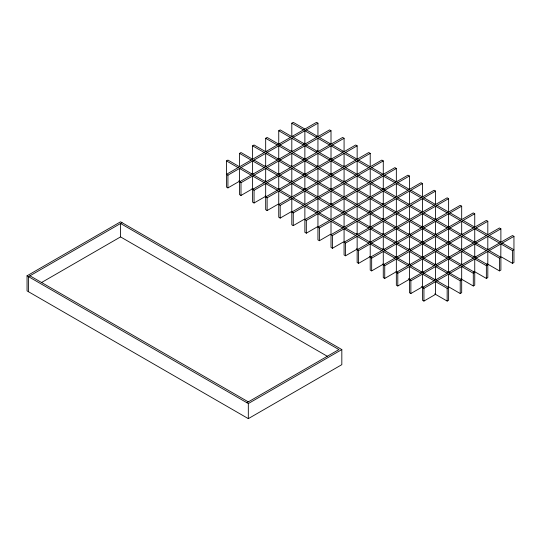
<?xml version="1.0" encoding="UTF-8"?>
<svg xmlns="http://www.w3.org/2000/svg" width="541" height="541" viewBox="0 0 541 541"><rect width="100%" height="100%" fill="white"/><g stroke="black" fill="none" stroke-linecap="round" stroke-linejoin="round"><path stroke-width="0.81" d="M27.05 275.802L120.555 221.824L341.824 349.567L341.824 364.661L248.319 418.639L27.05 290.896L27.05 275.802L248.319 403.552L341.824 349.567M226.476 173.661L226.476 160.92L227.923 160.082L239.541 166.784M239.541 166.114L239.541 153.374L240.995 152.535L252.606 159.243M252.606 158.574L252.606 145.827L254.06 144.988L265.678 151.696M267.139 151.872L265.678 151.027L265.678 138.286L267.126 137.448L278.743 144.156M280.204 144.325L278.743 143.48L278.743 130.739L280.197 129.901L291.809 136.609M293.269 136.785L291.809 135.94L291.809 123.199L293.263 122.361L304.874 129.062M122.002 222.662L28.504 276.64L28.504 291.734M251.159 175.169L239.541 168.461L239.541 181.201L227.923 187.91L226.476 187.071L226.476 174.33L316.492 122.361L317.946 123.199L317.946 135.94L316.492 136.778M41.643 282.47L120.555 236.911L327.231 356.235M226.476 174.33L227.923 175.169L317.946 123.199M303.427 144.319L304.874 143.48L304.874 130.739L316.492 137.448M264.224 182.709L252.606 176.008L252.606 188.748L240.995 195.457L239.541 194.618L239.541 181.871L329.557 129.901L331.011 130.739L331.011 143.48L329.557 144.319M239.541 181.871L240.995 182.709L331.011 130.739M303.427 159.412L304.874 158.574L304.874 145.827L316.492 152.535M316.492 151.865L317.946 151.027L317.946 138.286L329.557 144.988M277.29 190.256L265.678 183.548L265.678 196.295L254.06 202.997L252.606 202.158L252.606 189.418L342.629 137.448L344.076 138.286L344.076 151.027L342.629 151.865M252.606 189.418L254.06 190.256L344.076 138.286M303.427 174.5L304.874 173.661L304.874 160.92L316.492 167.622M316.492 166.953L317.946 166.114L317.946 153.374L329.557 160.082M329.557 159.412L331.011 158.574L331.011 145.827L342.629 152.535M290.355 197.803L278.743 191.095L278.743 203.835L267.126 210.544L265.678 209.705L265.678 196.965L355.694 144.988L357.148 145.827L357.148 158.574M265.678 196.965L267.126 197.803L357.148 145.827M303.427 189.587L304.874 188.748L304.874 176.008L316.492 182.709M303.427 205.343L291.809 198.642L291.809 211.382L280.197 218.084L278.743 217.245L278.743 204.505L368.759 152.535L370.213 153.374L370.213 166.114M278.743 204.505L280.197 205.343L370.213 153.374M316.492 212.89L304.874 206.182L304.874 218.922L293.263 225.631L291.809 224.792L291.809 212.052L381.824 160.082L383.278 160.92L383.278 173.661M291.809 212.052L293.263 212.89L383.278 160.92M329.557 220.43L317.946 213.729L317.946 226.469L306.328 233.178L304.874 232.339L304.874 219.592L394.896 167.622L396.343 168.461L396.343 181.201L394.896 182.04M304.874 219.592L306.328 220.43L396.343 168.461M342.629 227.977L331.011 221.269L331.011 234.01L319.393 240.718L317.946 239.879L317.946 227.139L407.961 175.169L409.415 176.008L409.415 188.748M317.946 227.139L319.393 227.977L409.415 176.008M355.694 235.524L344.076 228.816L344.076 241.556L332.465 248.265L331.011 247.426L331.011 234.686L421.026 182.709L422.48 183.548L422.48 196.295M331.011 234.686L332.465 235.524L422.48 183.548M368.759 243.065L357.148 236.363L357.148 249.103L345.53 255.805L344.076 254.967L344.076 242.226L434.098 190.256L435.546 191.095L435.546 203.835M344.076 242.226L345.53 243.065L435.546 191.095M381.824 250.611L370.213 243.903L370.213 256.644L358.595 263.352L357.148 262.513L357.148 249.773L447.164 197.803L448.617 198.642L448.617 211.382M357.148 249.773L358.595 250.611L448.617 198.642M394.896 258.152L383.278 251.45L383.278 264.191L371.667 270.892L370.213 270.06L370.213 257.313L460.229 205.343L461.683 206.182L461.683 218.922M370.213 257.313L371.667 258.152L461.683 206.182M407.961 265.699L396.343 258.99L396.343 271.731L384.732 278.439L383.278 277.601L383.278 264.86L473.294 212.89L474.748 213.729L474.748 226.469M383.278 264.86L384.732 265.699L474.748 213.729M407.961 265.029L409.415 264.191L409.415 251.45L421.026 258.152M421.026 273.246L409.415 266.537L409.415 279.278L397.797 285.986L396.343 285.148L396.343 272.407L486.366 220.43L487.813 221.269L487.813 234.01M396.343 272.407L397.797 273.246L487.813 221.269M421.026 272.569L422.48 271.731L422.48 258.99L434.098 265.699M434.098 265.029L435.546 264.191L435.546 251.45L447.164 258.152M434.098 280.786L422.48 274.077L422.48 286.825L410.862 293.526L409.415 292.688L409.415 279.947L499.431 227.977L500.885 228.816L500.885 241.556M409.415 279.947L410.862 280.786L500.885 228.816M434.098 280.116L435.546 279.278L435.546 266.537L447.164 273.246M447.164 272.569L448.617 271.731L448.617 258.99L460.229 265.699M434.741 293.898L447.164 301.073L448.617 300.235L448.617 287.494L447.164 288.333L435.546 281.624L435.546 294.365L423.934 301.073L422.48 300.235L422.48 287.494L512.496 235.524L513.95 236.363L513.95 249.103M422.48 287.494L423.934 288.333L513.95 236.363M246.865 402.714L338.916 349.567L120.555 223.501L120.555 236.911M473.294 272.569L474.748 271.731L474.748 258.99L486.366 265.699L487.813 264.86L487.813 277.601L486.366 278.439L473.943 271.264M486.366 265.029L487.813 264.191L487.813 251.45L499.431 258.152L500.885 257.313L500.885 270.06L499.431 270.892L487.008 263.724M448.617 286.825L448.617 274.077L460.229 280.786L461.683 279.947L461.683 292.688L460.229 293.526L448.536 286.777M461.683 279.278L461.683 266.537L473.294 273.246L474.748 272.407L474.748 285.148L473.294 285.986L460.871 278.811M512.496 250.611L513.95 249.773L513.95 262.513L512.496 263.352L500.804 256.603L500.885 243.903L512.496 250.611L512.496 263.352M306.328 129.901L317.946 136.609M319.393 137.448L331.011 144.156M332.465 144.988L344.076 151.696M345.53 152.535L357.148 159.243M358.595 160.082L370.213 166.784M371.667 167.622L383.278 174.33M384.732 175.169L396.343 181.871M397.797 182.709L409.415 189.418M410.862 190.256L422.48 196.965M423.934 197.803L435.546 204.505M437 205.343L448.617 212.052M450.065 212.89L461.683 219.592M463.137 220.43L474.748 227.139M476.202 227.977L487.813 234.686M489.267 235.524L500.885 242.226M502.332 243.065L513.95 249.773M291.809 123.199L303.427 129.901M355.694 160.082L344.076 153.374L344.076 166.114M368.759 167.622L357.148 160.92L357.148 173.661M381.824 175.169L370.213 168.461L370.213 181.201M394.896 182.709L383.278 176.008L383.278 188.748M407.961 190.256L396.343 183.548L396.343 196.295M421.026 197.803L409.415 191.095L409.415 203.835M434.098 205.343L422.48 198.642L422.48 211.382M447.164 212.89L435.546 206.182L435.546 218.922M460.229 220.43L448.617 213.729L448.617 226.469M473.294 227.977L461.683 221.269L461.683 234.01M486.366 235.524L474.748 228.816L474.748 241.556M499.431 243.065L487.813 236.363L487.813 249.103M304.231 143.108L305.692 143.953M317.384 150.702L318.845 151.548M330.537 158.297L331.998 159.142M343.691 165.891L345.158 166.736M382.426 188.254L384.617 189.519M435.038 218.632L436.499 219.477M448.191 226.226L449.652 227.071M461.345 233.82L462.805 234.666M474.498 241.414L475.958 242.26M487.651 249.009L489.111 249.847M293.263 137.448L304.874 144.156M306.328 144.988L317.946 151.696M319.393 152.535L331.011 159.243M332.465 160.082L344.076 166.784M345.53 167.622L357.148 174.33M358.595 175.169L370.213 181.871M371.667 182.709L383.278 189.418M384.732 190.256L396.343 196.965M397.797 197.803L409.415 204.505M410.862 205.343L422.48 212.052M423.934 212.89L435.546 219.592M437 220.43L448.617 227.139M450.065 227.977L461.683 234.686M463.137 235.524L474.748 242.226M476.202 243.065L487.813 249.773M489.267 250.611L500.885 257.313M278.743 130.739L290.355 137.448M303.427 144.988L291.809 138.286L291.809 151.027M342.629 167.622L331.011 160.92L331.011 173.661M355.694 175.169L344.076 168.461L344.076 181.201M368.759 182.709L357.148 176.008L357.148 188.748M381.824 190.256L370.213 183.548L370.213 196.295M394.896 197.803L383.278 191.095L383.278 203.835M407.961 205.343L396.343 198.642L396.343 211.382M421.026 212.89L409.415 206.182L409.415 218.922M434.098 220.43L422.48 213.729L422.48 226.469M447.164 227.977L435.546 221.269L435.546 234.01M460.229 235.524L448.617 228.816L448.617 241.556M473.294 243.065L461.683 236.363L461.683 249.103M486.366 250.611L474.748 243.903L474.748 256.644M291.166 150.655L292.627 151.5M304.319 158.249L305.78 159.095M317.472 165.844L318.933 166.689M330.625 173.438L332.086 174.283M343.778 181.032L345.239 181.877M382.507 203.389L383.975 204.234M421.973 226.172L423.434 227.017M435.126 233.766L436.587 234.611M448.279 241.36L449.74 242.206M461.432 248.955L462.893 249.8M473.855 256.13L476.046 257.394M280.197 144.988L291.809 151.696M293.263 152.535L304.874 159.243M306.328 160.082L317.946 166.784M319.393 167.622L331.011 174.33M332.465 175.169L344.076 181.871M345.53 182.709L357.148 189.418M358.595 190.256L370.213 196.965M371.667 197.803L383.278 204.505M384.732 205.343L396.343 212.052M397.797 212.89L409.415 219.592M410.862 220.43L422.48 227.139M423.934 227.977L435.546 234.686M437 235.524L448.617 242.226M450.065 243.065L461.683 249.773M463.137 250.611L474.748 257.313M476.202 258.152L487.813 264.86M265.678 138.286L277.29 144.988M290.355 152.535L278.743 145.827L278.743 158.574M303.427 160.082L291.809 153.374L291.809 166.114M329.557 175.169L317.946 168.461L317.946 181.201M342.629 182.709L331.011 176.008L331.011 188.748M355.694 190.256L344.076 183.548L344.076 196.295M368.759 197.803L357.148 191.095L357.148 203.835M381.824 205.343L370.213 198.642L370.213 211.382M394.896 212.89L383.278 206.182L383.278 218.922M407.961 220.43L396.343 213.729L396.343 226.469M421.026 227.977L409.415 221.269L409.415 234.01M434.098 235.524L422.48 228.816L422.48 241.556M447.164 243.065L435.546 236.363L435.546 249.103M460.229 250.611L448.617 243.903L448.617 256.644M473.294 258.152L461.683 251.45L461.683 264.191M278.101 158.202L280.292 159.467M291.254 165.796L292.715 166.635M304.407 173.391L305.868 174.229M317.56 180.978L319.021 181.823M330.713 188.572L332.174 189.418M369.442 210.936L370.903 211.781M382.595 218.53L384.056 219.375M408.901 233.719L410.369 234.564M422.054 241.313L423.522 242.158M435.214 248.907L436.675 249.753M448.367 256.502L449.828 257.347M461.52 264.096L462.981 264.941M267.126 152.535L278.743 159.243M280.197 160.082L291.809 166.784M293.263 167.622L304.874 174.33M306.328 175.169L317.946 181.871M319.393 182.709L331.011 189.418M332.465 190.256L344.076 196.965M345.53 197.803L357.148 204.505M358.595 205.343L370.213 212.052M371.667 212.89L383.278 219.592M384.732 220.43L396.343 227.139M397.797 227.977L409.415 234.686M410.862 235.524L422.48 242.226M423.934 243.065L435.546 249.773M437 250.611L448.617 257.313M450.065 258.152L461.683 264.86M463.137 265.699L474.748 272.407M252.606 145.827L264.224 152.535M277.29 160.082L265.678 153.374L265.678 166.114M290.355 167.622L278.743 160.92L278.743 173.661M303.427 175.169L291.809 168.461L291.809 181.201M329.557 190.256L317.946 183.548L317.946 196.295M342.629 197.803L331.011 191.095L331.011 203.835M355.694 205.343L344.076 198.642L344.076 211.382M368.759 212.89L357.148 206.182L357.148 218.922M381.824 220.43L370.213 213.729L370.213 226.469M394.896 227.977L383.278 221.269L383.278 234.01M407.961 235.524L396.343 228.816L396.343 241.556M421.026 243.065L409.415 236.363L409.415 249.103M434.098 250.611L422.48 243.903L422.48 256.644M265.029 165.742L266.49 166.587M278.182 173.336L279.65 174.182M291.342 180.931L292.803 181.776M304.495 188.525L305.956 189.37M317.648 196.119L319.109 196.965M330.801 203.714L332.262 204.559M369.53 226.077L370.991 226.916M382.683 233.671L384.144 234.51M408.989 248.86L410.45 249.699M422.142 256.454L423.603 257.293M435.295 264.049L436.756 264.887M448.448 271.636L449.916 272.481M254.06 160.082L265.678 166.784M267.126 167.622L278.743 174.33M280.197 175.169L291.809 181.871M293.263 182.709L304.874 189.418M306.328 190.256L317.946 196.965M319.393 197.803L331.011 204.505M332.465 205.343L344.076 212.052M345.53 212.89L357.148 219.592M358.595 220.43L370.213 227.139M371.667 227.977L383.278 234.686M384.732 235.524L396.343 242.226M397.797 243.065L409.415 249.773M410.862 250.611L422.48 257.313M423.934 258.152L435.546 264.86M437 265.699L448.617 272.407M450.065 273.246L461.683 279.947M239.541 153.374L251.159 160.082M264.224 167.622L252.606 160.92L252.606 173.661M277.29 175.169L265.678 168.461L265.678 181.201M290.355 182.709L278.743 176.008L278.743 188.748M303.427 190.256L291.809 183.548L291.809 196.295M316.492 197.803L304.874 191.095L304.874 203.835M329.557 205.343L317.946 198.642L317.946 211.382M342.629 212.89L331.011 206.182L331.011 218.922M355.694 220.43L344.076 213.729L344.076 226.469M368.759 227.977L357.148 221.269L357.148 234.01M381.824 235.524L370.213 228.816L370.213 241.556M394.896 243.065L383.278 236.363L383.278 249.103M407.961 250.611L396.343 243.903L396.343 256.644M251.964 173.289L253.425 174.134M265.117 180.883L266.578 181.722M278.27 188.478L279.731 189.316M356.465 233.617L357.926 234.463M369.618 241.212L371.079 242.057M382.771 248.806L384.232 249.651M395.924 256.4L397.385 257.245M409.077 263.994L410.538 264.84M422.23 271.589L423.691 272.434M435.383 279.183L436.844 280.028M240.995 167.622L252.606 174.33M254.06 175.169L265.678 181.871M267.126 182.709L278.743 189.418M280.197 190.256L291.809 196.965M293.263 197.803L304.874 204.505M306.328 205.343L317.946 212.052M319.393 212.89L331.011 219.592M332.465 220.43L344.076 227.139M345.53 227.977L357.148 234.686M358.595 235.524L370.213 242.226M371.667 243.065L383.278 249.773M384.732 250.611L396.343 257.313M397.797 258.152L409.415 264.86M410.862 265.699L422.48 272.407M423.934 273.246L435.546 279.947M437 280.786L448.617 287.494M226.476 160.92L238.087 167.622M238.899 180.829L240.36 181.675M252.052 188.424L253.513 189.269M265.205 196.018L266.666 196.863M356.546 248.759L358.014 249.604M369.706 256.353L371.167 257.198M382.859 263.947L384.32 264.792M396.012 271.541L397.473 272.38M408.435 278.71L410.626 279.974M421.588 286.304L423.779 287.569M29.951 275.802L248.319 401.875M499.431 258.152L499.431 270.892M486.366 265.699L486.366 278.439M473.294 273.246L473.294 285.986M460.229 280.786L460.229 293.526M447.164 288.333L447.164 301.073M423.934 288.333L423.934 301.073M410.862 280.786L410.862 293.526M397.797 273.246L397.797 285.986M384.732 265.699L384.732 278.439M371.667 258.152L371.667 270.892M358.595 250.611L358.595 263.352M345.53 243.065L345.53 255.805M332.465 235.524L332.465 248.265M319.393 227.977L319.393 240.718M306.328 220.43L306.328 233.178M293.263 212.89L293.263 225.631M280.197 205.343L280.197 218.084M267.126 197.803L267.126 210.544M254.06 190.256L254.06 202.997M248.319 403.552L248.319 418.639M240.995 182.709L240.995 195.457M227.923 175.169L227.923 187.91"/></g></svg>
